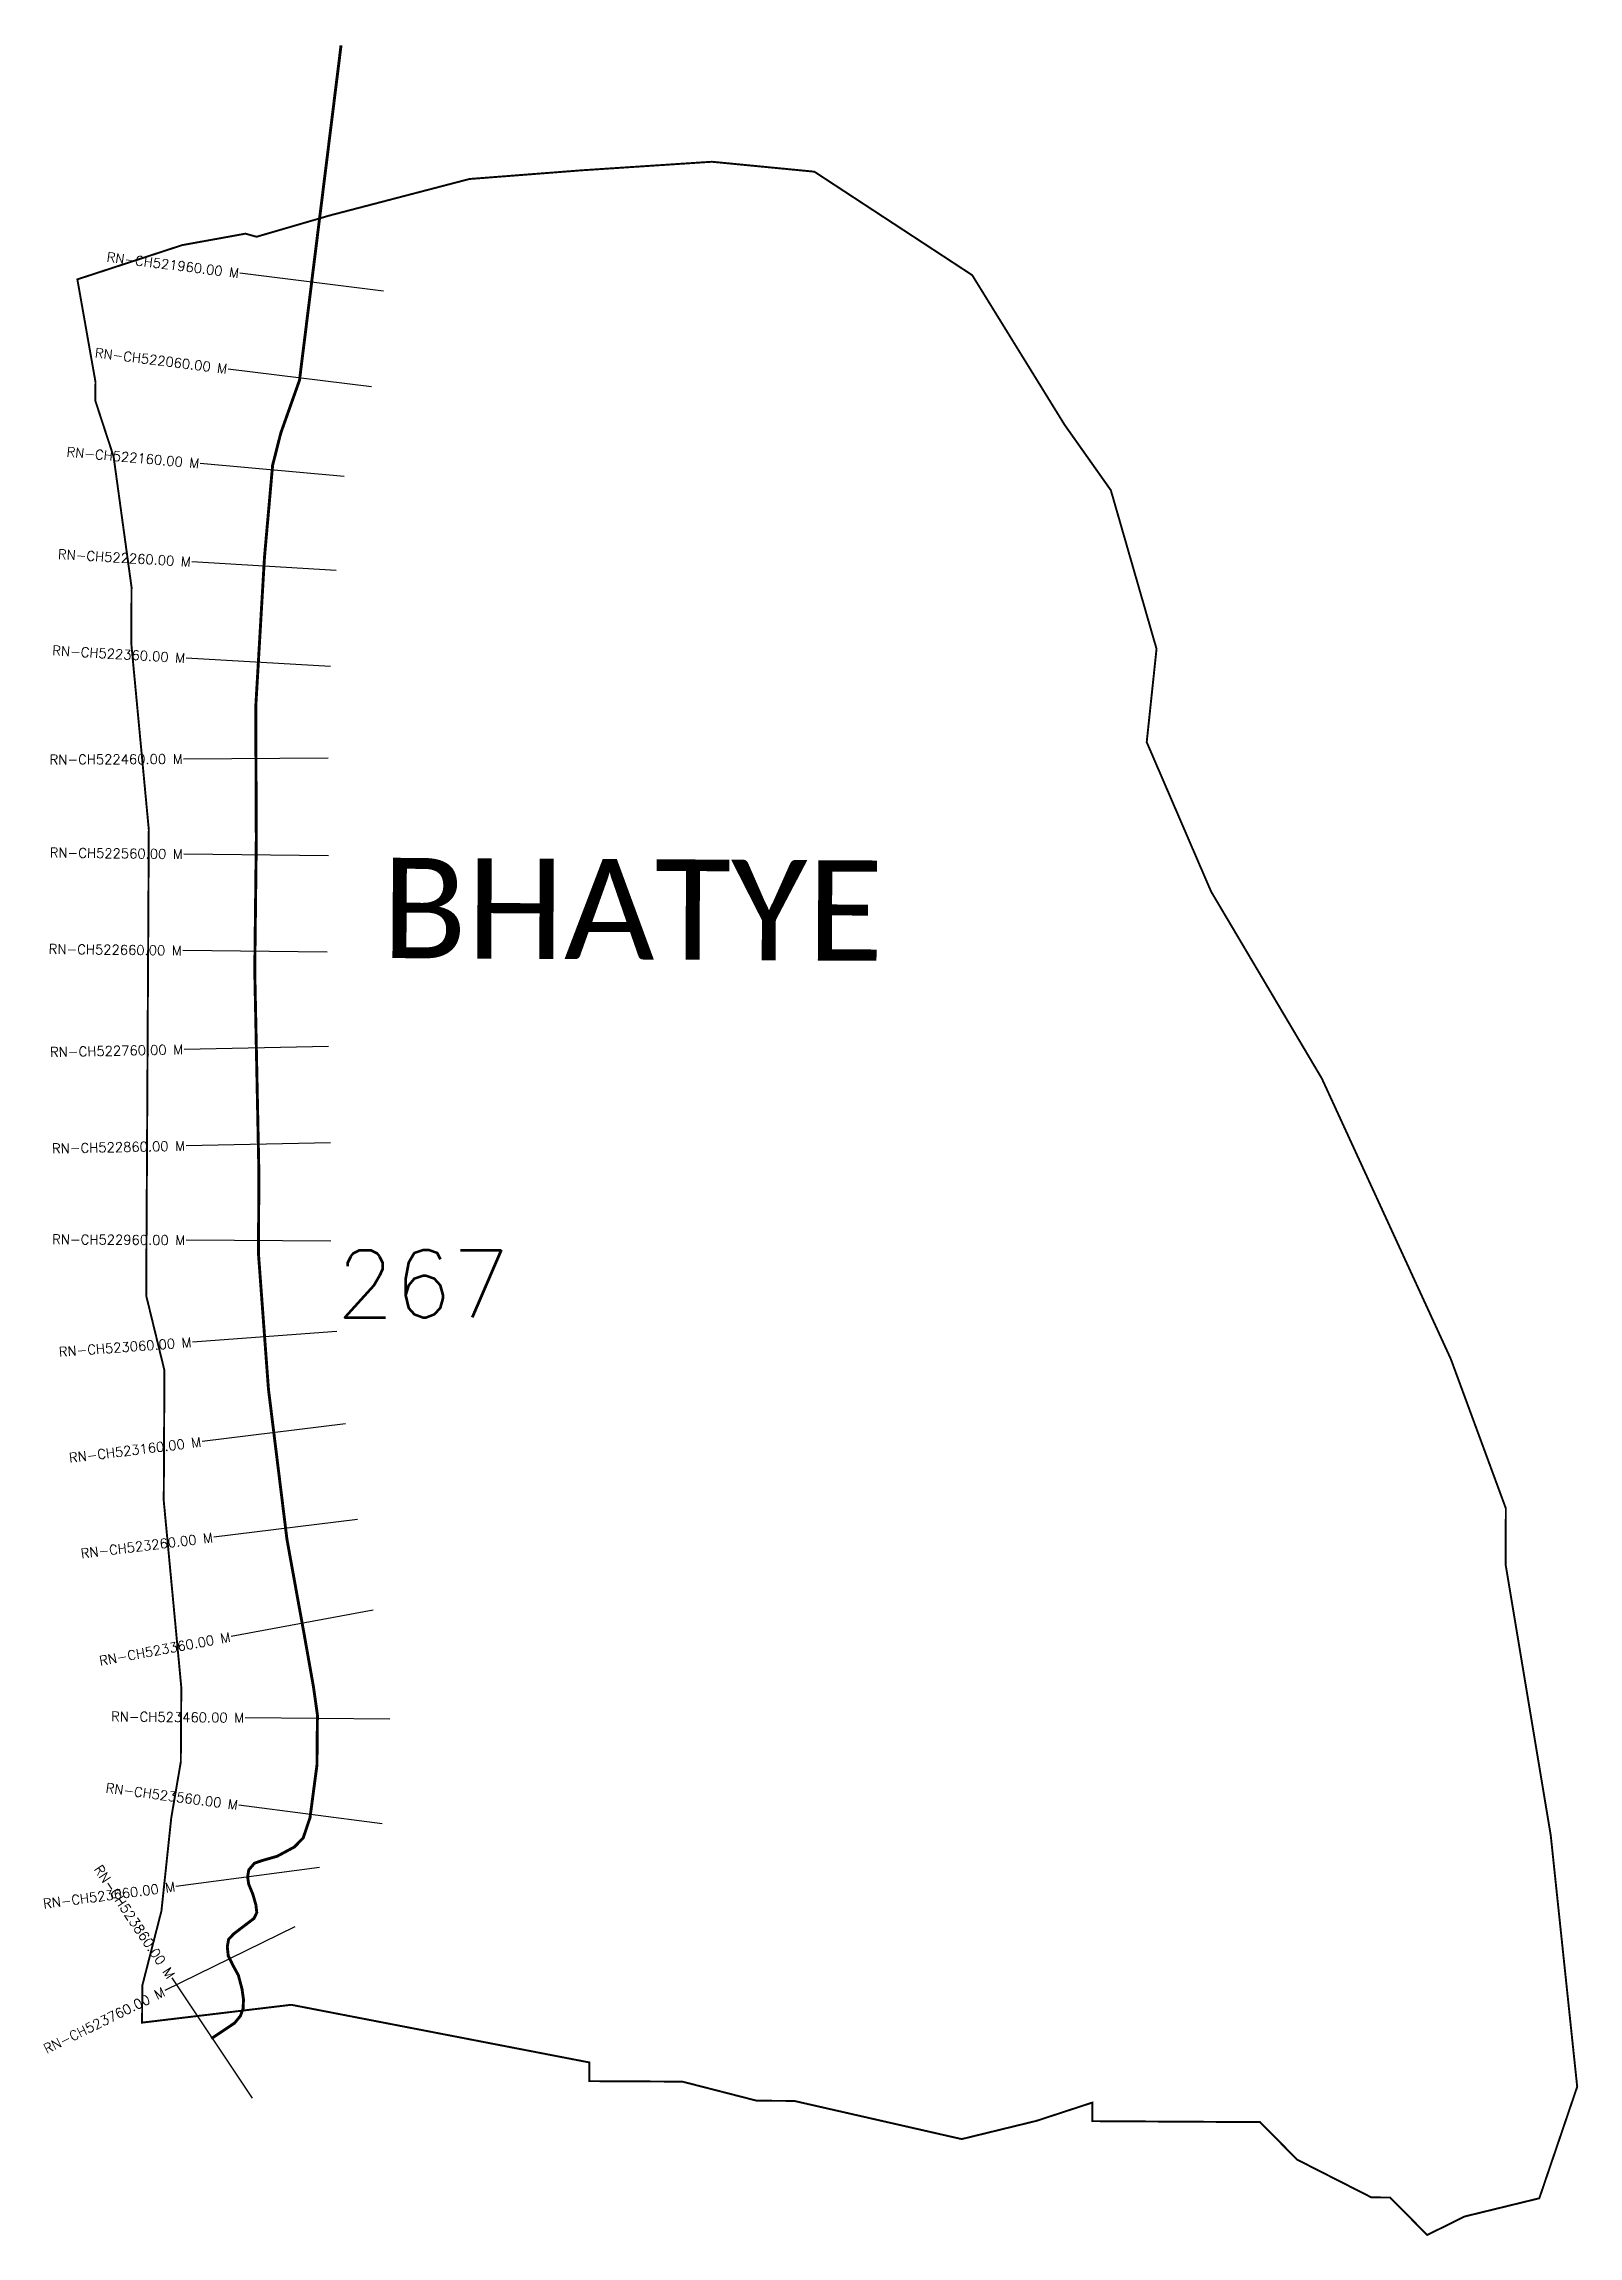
# Model space of a CAD drawing. Header units: metres. Extents: x 318152 to 319743, y 1876240 to 1878514.
import ezdxf
from ezdxf.enums import TextEntityAlignment as Align

# ---------------------------------------------------------------- set-up
doc = ezdxf.new("R2010")
doc.units = ezdxf.units.M
for name, color, linetype in [('CS', 134, 'Continuous'), ('CSMark', 6, 'Continuous'), ('NATURALLY PROTECTED', 3, 'Continuous'), ('VILLAGE NAME', 250, 'Continuous')]:
    doc.layers.add(name, color=color, linetype=linetype)
doc.styles.get("Standard").update_dxf_attribs({"font": 'simplex.shx'})

msp = doc.modelspace()

# ---------------------------------------------------------------- linework, layer by layer
at = {"color": 6, "const_width": 2, "flags": 128}
msp.add_lwpolyline([(318186.6, 1878269.3), (318295.2, 1878304.8), (318360.9, 1878316.7), (318372.5, 1878313.5), (318448, 1878335.5), (318593.2, 1878373.4), (318709.3, 1878382.4), (318844.7, 1878391.3), (318951, 1878381), (319114.7, 1878273.7), (319210.5, 1878118.5), (319258.5, 1878050.6), (319305.9, 1877886), (319295.7, 1877789.3), (319362.5, 1877634.3), (319477.4, 1877440.3), (319611.1, 1877149.5), (319668.2, 1876994.5), (319667.9, 1876936.5), (319714.7, 1876655.9), (319742.2, 1876394.6), (319702.9, 1876278.9), (319625.4, 1876260), (319586.6, 1876240.8), (319548.2, 1876279.7), (319528.8, 1876279.8), (319451.7, 1876319), (319413.3, 1876357.9), (319239.3, 1876358.9), (319239.4, 1876378.2), (319181.3, 1876359.2), (319103.8, 1876340.3), (318930, 1876379.9), (318891.3, 1876380.1), (318814.1, 1876399.9), (318717.5, 1876400.4), (318717.6, 1876419.8), (318408.5, 1876479.6), (318253.7, 1876461.1), (318254, 1876499.7), (318273.8, 1876577), (318284, 1876673.6), (318293.9, 1876731.6), (318294.4, 1876808.9), (318276.2, 1877002.4), (318276.9, 1877137.7), (318258, 1877215.2), (318260.7, 1877698.5), (318242.5, 1877892), (318242.8, 1877950), (318224.2, 1878085.4), (318205.2, 1878143.5), (318205.4, 1878162.9), (318186.6, 1878269.3)], dxfattribs=at)
at = {"layer": 'CS'}
for p, q in [((318504, 1878257.1), (318355.2, 1878275.6)), ((318491.8, 1878157.9), (318342.9, 1878176.3)), ((318463.4, 1878064.9), (318314, 1878078.2)), ((318455, 1877967.5), (318305.3, 1877976.3)), ((318449.2, 1877867.7), (318299.4, 1877876.4)), ((318446.8, 1877772.5), (318296.8, 1877771.8)), ((318447, 1877671.3), (318297, 1877673)), ((318445.8, 1877571.3), (318295.9, 1877573)), ((318447.2, 1877473.7), (318297.3, 1877470.6)), ((318449.3, 1877373.7), (318299.3, 1877370.7)), ((318449.5, 1877271.7), (318299.5, 1877272.7)), ((318455.6, 1877177.9), (318306, 1877166.9)), ((318464.8, 1877082.1), (318315.9, 1877063.8)), ((318477, 1876982.9), (318328.1, 1876964.5)), ((318493.5, 1876888.9), (318346, 1876861.5)), ((318510.6, 1876775.8), (318360.6, 1876777.3)), ((318502.7, 1876667.2), (318354, 1876686.7)), ((318437.7, 1876622), (318288.9, 1876602.4)), ((318412, 1876560.3), (318277.3, 1876494.3)), ((318368.1, 1876382.8), (318284.8, 1876507.5))]:
    msp.add_line(p, q, dxfattribs=at)
at = {"layer": 'NATURALLY PROTECTED', "const_width": 3, "flags": 128}
msp.add_lwpolyline([(318460.1, 1878512.1), (318417, 1878164.7), (318397.6, 1878109.9), (318389.1, 1878076.4), (318380.7, 1877981.4), (318371.6, 1877825.4), (318372.2, 1877688.8), (318370.6, 1877552.3), (318374.9, 1877341.8), (318374.4, 1877259.2), (318384.8, 1877118.2), (318404, 1876962.3), (318417.5, 1876887.7), (318421.6, 1876865.2), (318431.5, 1876809.3), (318435.6, 1876780.2), (318435.1, 1876728.2), (318427.9, 1876673.6), (318420.8, 1876652.6), (318411.7, 1876643.3), (318393.9, 1876633.7), (318378.2, 1876629.2), (318370.3, 1876626.5), (318364.4, 1876619.5), (318363.2, 1876612.6), (318364.3, 1876604.7), (318368.5, 1876594.6), (318371.8, 1876583.2), (318372.7, 1876575.2), (318369.8, 1876569.2), (318362.7, 1876563.8), (318348.7, 1876553.1), (318343.5, 1876547.5), (318342.1, 1876539.9), (318343.1, 1876530.4), (318348.1, 1876520.3), (318353.6, 1876510.2), (318357.4, 1876495.9), (318358.9, 1876485), (318358.5, 1876475.7), (318355.7, 1876468), (318349.6, 1876460.6), (318325.5, 1876444.5)], dxfattribs=at)

# ---------------------------------------------------------------- texts
at = {"insert": (318455.1, 1877262.5), "char_height": 70, "attachment_point": 1}
msp.add_mtext_dynamic_manual_height_columns('267', width=95.172, gutter_width=1, heights=[0], dxfattribs=at)
at = {"layer": 'CSMark'}
for s, rotation, p in [('RN-CH521960.00 M', 352.94, (318354.2, 1878275.7)), ('RN-CH522060.00 M', 352.94, (318341.9, 1878176.4)), ('RN-CH522160.00 M', 354.9266, (318313, 1878078.3)), ('RN-CH522260.00 M', 356.6612, (318304.3, 1877976.3)), ('RN-CH522360.00 M', 356.6612, (318298.4, 1877876.5)), ('RN-CH522460.00 M', 0.271, (318295.8, 1877771.8)), ('RN-CH522560.00 M', 359.3215, (318296, 1877673.1)), ('RN-CH522660.00 M', 359.3215, (318294.9, 1877573.1)), ('RN-CH522760.00 M', 1.1708, (318296.3, 1877470.6)), ('RN-CH522860.00 M', 1.1708, (318298.3, 1877370.6)), ('RN-CH522960.00 M', 359.6289, (318298.5, 1877272.7)), ('RN-CH523060.00 M', 4.2074, (318305, 1877166.9)), ('RN-CH523160.00 M', 7.0279, (318314.9, 1877063.6)), ('RN-CH523260.00 M', 7.0279, (318327.1, 1876964.4)), ('RN-CH523360.00 M', 10.5226, (318345.1, 1876861.3)), ('RN-CH523460.00 M', 359.4323, (318359.6, 1876777.3)), ('RN-CH523560.00 M', 352.5248, (318353, 1876686.8)), ('RN-CH523660.00 M', 7.5022, (318287.9, 1876602.3)), ('RN-CH523860.00 M', 303.7681, (318284.2, 1876508.3)), ('RN-CH523760.00 M', 26.1135, (318276.4, 1876493.8))]:
    msp.add_text(s, height=10, rotation=rotation, dxfattribs=at).set_placement(p, align=Align.MIDDLE_RIGHT)
at = {"layer": 'VILLAGE NAME', "insert": (318502.6, 1877669.4), "char_height": 104.042, "attachment_point": 1, "rotation": 359.6762}
msp.add_mtext_dynamic_manual_height_columns('{\\fCalibri|b0|i0|c0|p34;BHATYE}', width=1217.858, gutter_width=520.2, heights=[0], dxfattribs=at)

doc.saveas('drawing.dxf')
